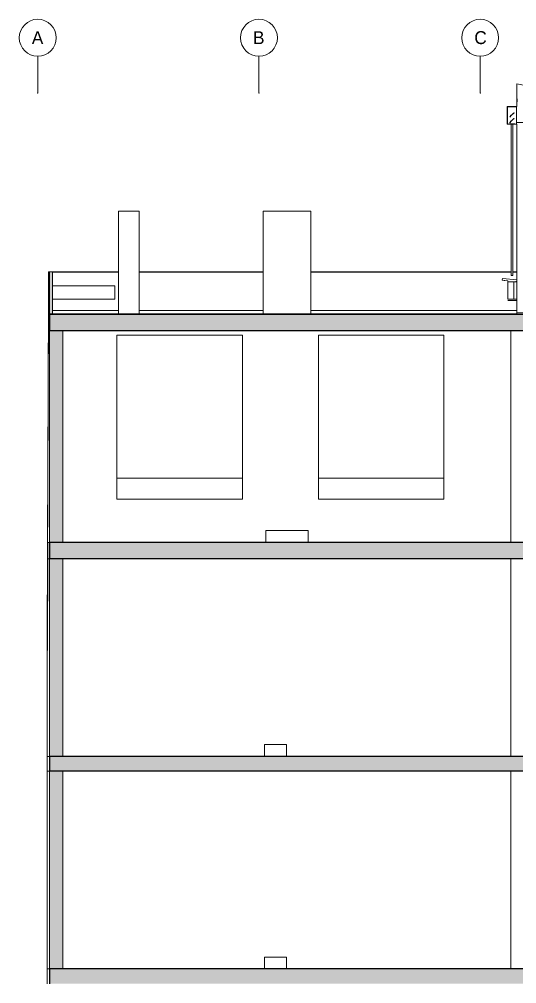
# Model space of a CAD drawing. Header units: metres. Extents: x -0.3 to 19.2, y -7 to 21.5.
# Drawn here: x -0.25 to 6.49, y 8.43 to 21.5 of the extents above; entities that cross this region are included whole.
import ezdxf

# ---------------------------------------------------------------- set-up
doc = ezdxf.new("R2010")
doc.units = ezdxf.units.M
doc.header["$MEASUREMENT"] = 0
doc.linetypes.add('Raster', pattern=[0.004, 0.002, -0.001, 0, -0.001])
for name, color, linetype in [('C_Schnitt C RB_1_000 Achsraster', 7, 'Continuous'), ('C_Schnitt C RB_1_110 Wand Aussen', 7, 'Continuous'), ('C_Schnitt C RB_1_112 Wand Aussen - Schachtwände', 7, 'Continuous'), ('C_Schnitt C RB_1_120 Wand Innen tragend', 7, 'Continuous'), ('C_Schnitt C RB_1_140 Brüstung', 7, 'Continuous'), ('C_Schnitt C RB_1_210 Decke', 7, 'Continuous'), ('C_Schnitt C RB_1_270 Deckendurchbruchsymbol', 7, 'Continuous'), ('C_Schnitt C RB_1_310 Dachkonstruktion massiv', 7, 'Continuous')]:
    doc.layers.add(name, color=color, linetype=linetype)
doc.styles.add('ERSTELLTER_STIL_1', font='')
doc.styles.get('ERSTELLTER_STIL_1').set_extended_font_data('Eurostile')

msp = doc.modelspace()

# ---------------------------------------------------------------- hatches: boundary and pattern name
at = {"layer": 'C_Schnitt C RB_1_110 Wand Aussen', "linetype": 'Continuous', "lineweight": 0, "true_color": 0x000000}
for points in [[(0.159, 14.41), (0.339, 14.41), (0.339, 17.28), (0.159, 17.28)], [(0.339, 11.51), (0.339, 14.19), (0.159, 14.19), (0.159, 11.51)], [(0.339, 11.31), (0.159, 11.31), (0.159, 8.63), (0.339, 8.63)]]:
    msp.add_hatch(color=18, dxfattribs=at).paths.add_polyline_path(points)
at = {"layer": 'C_Schnitt C RB_1_140 Brüstung', "linetype": 'Continuous', "lineweight": 0, "true_color": 0x000000}
msp.add_hatch(color=18, dxfattribs=at).paths.add_polyline_path([(0.199, 18.074), (0.159, 18.077), (0.159, 17.51), (0.199, 17.51), (0.199, 17.69), (0.199, 17.705), (0.199, 18.073)])
at = {"layer": 'C_Schnitt C RB_1_210 Decke', "linetype": 'Continuous', "lineweight": 0, "true_color": 0x000000}
for points in [[(0.159, 17.28), (8.175, 17.28), (8.175, 17.5), (7.989, 17.5), (7.882, 17.5), (0.159, 17.5)], [(0.159, 14.19), (7.9, 14.19), (7.9, 14.385), (7.79, 14.385), (7.79, 14.41), (0.159, 14.41)], [(0.159, 11.51), (0.159, 11.31), (7.94, 11.31), (7.94, 11.505), (7.79, 11.505), (7.79, 11.51)], [(0.159, 8.43), (7.94, 8.43), (7.94, 8.625), (7.79, 8.625), (7.79, 8.63), (0.159, 8.63)]]:
    msp.add_hatch(color=18, dxfattribs=at).paths.add_polyline_path(points)

# ---------------------------------------------------------------- linework, layer by layer
at = {"layer": 'C_Schnitt C RB_1_000 Achsraster', "color": 5, "linetype": 'Raster', "lineweight": 0, "ltscale": 1000}
for p, q in [((0, 20.5), (0, 21)), ((3, 20.5), (3, 21)), ((6, 20.5), (6, 21))]:
    msp.add_line(p, q, dxfattribs=at)
at = {"layer": 'C_Schnitt C RB_1_000 Achsraster', "color": 5, "linetype": 'Continuous', "lineweight": 0, "ltscale": 1000}
for centre in [(0, 21.25), (3, 21.25), (6, 21.25)]:
    msp.add_circle(centre, 0.25, dxfattribs=at)
at = {"layer": 'C_Schnitt C RB_1_000 Achsraster', "color": 5, "linetype": 'Raster', "lineweight": 0, "ltscale": 1000}
for p in [(0, 20.5), (0, 20.5), (3, 20.5), (3, 20.5), (6, 20.5), (6, 20.5)]:
    msp.add_point(p, dxfattribs=at)
at = {"layer": 'C_Schnitt C RB_1_110 Wand Aussen', "color": 7, "linetype": 'Continuous', "lineweight": 13, "ltscale": 1000}
for p, q in [((6.365, 20.32), (6.365, 20.08)), ((6.495, 20.32), (6.365, 20.32)), ((6.37, 20.315), (6.37, 20.08)), ((6.49, 20.315), (6.37, 20.315)), ((6.49, 20.315), (6.49, 20.08)), ((6.495, 20.38), (6.495, 20.32)), ((6.401, 20.175), (6.403, 20.173)), ((6.457, 20.232), (6.459, 20.229)), ((6.457, 20.156), (6.459, 20.154)), ((6.37, 20.08), (6.365, 20.08)), ((6.39, 20.08), (6.37, 20.08)), ((6.39, 20.081), (6.39, 20.08)), ((6.391, 20.081), (6.39, 20.081)), ((6.47, 20.08), (6.39, 20.08)), ((6.391, 20.085), (6.391, 20.081)), ((6.468, 20.085), (6.391, 20.085)), ((6.401, 20.1), (6.403, 20.097)), ((6.418, 18.03), (6.418, 20.08)), ((6.443, 18.03), (6.443, 20.08)), ((6.468, 20.085), (6.468, 20.081)), ((6.47, 20.081), (6.468, 20.081)), ((6.47, 20.081), (6.47, 20.08)), ((6.49, 20.08), (6.47, 20.08)), ((6.495, 20.08), (6.49, 20.08)), ((6.585, 20.1), (6.495, 20.1)), ((6.495, 20.08), (6.495, 20.01)), ((6.495, 20.01), (6.495, 18.04)), ((6.495, 18.04), (6.495, 17.5)), ((6.418, 18.03), (6.443, 18.03)), ((6.585, 17.52), (6.495, 17.52))]:
    msp.add_line(p, q, dxfattribs=at)
at = {"layer": 'C_Schnitt C RB_1_110 Wand Aussen', "color": 7, "linetype": 'Continuous', "lineweight": 18, "ltscale": 1000}
for p, q in [((6.455, 17.94), (6.455, 17.705)), ((6.495, 17.94), (6.455, 17.94)), ((0.145, 17.5), (0.134, 14.41)), ((0.145, 17.5), (0.146, 17.5)), ((0.159, 17.28), (0.147, 17.28)), ((0.159, 17.28), (0.159, 14.41)), ((0.339, 17.28), (0.339, 14.41)), ((0.134, 14.41), (0.134, 14.41)), ((0.147, 14.41), (0.159, 14.41)), ((0.135, 14.19), (0.131, 13.032)), ((0.159, 14.19), (0.147, 14.19)), ((0.159, 14.19), (0.159, 11.51)), ((0.339, 14.19), (0.339, 11.51)), ((0.13, 13.474), (0.13, 13.41)), ((0.131, 13.474), (0.13, 13.474)), ((0.13, 13.474), (0.13, 13.41)), ((0.13, 13.41), (0.13, 13.41)), ((0.131, 13.032), (0.13, 12.852)), ((0.13, 11.51), (0.13, 12.852)), ((0.147, 11.51), (0.159, 11.51)), ((0.13, 8.63), (0.13, 11.31)), ((0.159, 11.31), (0.131, 11.31)), ((0.159, 11.31), (0.159, 8.63)), ((0.339, 11.31), (0.339, 8.63)), ((0.131, 8.63), (0.159, 8.63))]:
    msp.add_line(p, q, dxfattribs=at)
at = {"layer": 'C_Schnitt C RB_1_110 Wand Aussen', "color": 7, "linetype": 'Continuous', "lineweight": 13, "ltscale": 1000, "flags": 128}
for points in [[(6.457, 20.232), (6.436, 20.215), (6.417, 20.196), (6.401, 20.175)], [(6.457, 20.156), (6.436, 20.139), (6.417, 20.121), (6.401, 20.1)], [(6.459, 20.229), (6.438, 20.213), (6.42, 20.194), (6.403, 20.173)], [(6.459, 20.154), (6.438, 20.137), (6.42, 20.118), (6.403, 20.097)]]:
    msp.add_lwpolyline(points, dxfattribs=at)
at = {"layer": 'C_Schnitt C RB_1_110 Wand Aussen', "color": 7, "linetype": 'Continuous', "lineweight": 18, "ltscale": 1000}
msp.add_point((0.13, 13.41), dxfattribs=at)
at = {"layer": 'C_Schnitt C RB_1_112 Wand Aussen - Schachtwände', "color": 7, "linetype": 'Continuous', "lineweight": 18, "ltscale": 1000}
for p, q in [((1.095, 18.9), (1.135, 18.9)), ((1.095, 17.51), (1.095, 18.9)), ((1.135, 18.9), (1.375, 18.9)), ((1.375, 17.51), (1.375, 18.9)), ((3.055, 18.9), (3.095, 18.9)), ((3.055, 17.51), (3.055, 18.9)), ((3.095, 18.9), (3.705, 18.9)), ((3.705, 17.51), (3.705, 18.9)), ((1.135, 17.51), (1.095, 17.51)), ((1.375, 17.51), (1.135, 17.51)), ((3.095, 17.51), (3.055, 17.51)), ((3.705, 17.51), (3.095, 17.51))]:
    msp.add_line(p, q, dxfattribs=at)
at = {"layer": 'C_Schnitt C RB_1_120 Wand Innen tragend', "color": 7, "linetype": 'Continuous', "lineweight": 18, "ltscale": 1000}
for p, q in [((6.415, 14.41), (6.415, 17.28)), ((6.415, 11.51), (6.415, 14.19)), ((6.415, 8.63), (6.415, 11.31))]:
    msp.add_line(p, q, dxfattribs=at)
at = {"layer": 'C_Schnitt C RB_1_140 Brüstung', "color": 7, "linetype": 'Continuous', "lineweight": 18, "ltscale": 1000}
for p, q in [((0.147, 18.077), (0.147, 17.944)), ((0.147, 18.077), (0.159, 18.077)), ((0.147, 18.077), (0.147, 18.077)), ((0.147, 18.077), (0.147, 18.077)), ((1.047, 18.077), (0.159, 18.077)), ((1.047, 18.074), (0.199, 18.074)), ((1.095, 18.077), (1.047, 18.077)), ((1.095, 18.074), (1.047, 18.074)), ((3.055, 18.077), (1.375, 18.077)), ((3.055, 18.074), (1.375, 18.074)), ((6.418, 18.077), (3.705, 18.077)), ((6.418, 18.074), (3.705, 18.074)), ((6.495, 18.077), (6.443, 18.077)), ((6.495, 18.074), (6.443, 18.074)), ((0.147, 17.944), (0.147, 17.848)), ((6.298, 17.965), (6.3, 17.988)), ((6.298, 17.964), (6.298, 17.965)), ((6.298, 17.964), (6.325, 17.961)), ((6.3, 17.988), (6.495, 17.971)), ((6.325, 17.961), (6.335, 17.961)), ((6.375, 17.957), (6.335, 17.961)), ((6.375, 17.955), (6.375, 17.957)), ((6.375, 17.95), (6.375, 17.955)), ((6.375, 17.955), (6.375, 17.955)), ((6.375, 17.955), (6.375, 17.955)), ((6.375, 17.944), (6.375, 17.95)), ((6.375, 17.94), (6.375, 17.944)), ((6.375, 17.944), (6.375, 17.944)), ((6.375, 17.943), (6.395, 17.943)), ((6.375, 17.94), (6.395, 17.94)), ((6.375, 17.937), (6.375, 17.94)), ((6.375, 17.94), (6.375, 17.94)), ((6.375, 17.936), (6.375, 17.937)), ((6.375, 17.935), (6.375, 17.936)), ((6.375, 17.928), (6.375, 17.935)), ((6.375, 17.923), (6.375, 17.928)), ((6.375, 17.913), (6.375, 17.923)), ((6.375, 17.908), (6.375, 17.913)), ((6.375, 17.905), (6.375, 17.908)), ((6.395, 17.943), (6.495, 17.943)), ((6.395, 17.94), (6.455, 17.94)), ((6.495, 17.947), (6.482, 17.948)), ((6.495, 17.948), (6.482, 17.948)), ((0.147, 17.705), (0.147, 17.848)), ((1.047, 17.89), (0.199, 17.89)), ((1.047, 17.705), (1.047, 17.89)), ((1.047, 17.89), (1.047, 17.706)), ((6.375, 17.89), (6.375, 17.905)), ((6.375, 17.706), (6.375, 17.89)), ((0.147, 17.69), (0.147, 17.705)), ((0.147, 17.689), (0.147, 17.69)), ((0.199, 17.705), (1.047, 17.705)), ((1.047, 17.705), (1.047, 17.706)), ((6.375, 17.705), (6.375, 17.706)), ((6.395, 17.705), (6.375, 17.705)), ((6.375, 17.69), (6.395, 17.69)), ((6.375, 17.69), (6.395, 17.69)), ((6.395, 17.705), (6.495, 17.705)), ((6.495, 17.69), (6.395, 17.69)), ((6.395, 17.69), (6.495, 17.69)), ((0.148, 17.51), (0.159, 17.51)), ((1.047, 17.51), (0.199, 17.51)), ((1.095, 17.51), (1.047, 17.51)), ((3.055, 17.51), (1.375, 17.51)), ((6.495, 17.51), (3.705, 17.51))]:
    msp.add_line(p, q, dxfattribs=at)
at = {"layer": 'C_Schnitt C RB_1_140 Brüstung', "color": 7, "linetype": 'Continuous', "lineweight": 13, "ltscale": 1000}
for p, q in [((0.159, 18.077), (0.159, 17.51)), ((0.199, 18.074), (0.199, 18.073)), ((0.199, 17.69), (0.199, 17.51)), ((0.199, 17.51), (0.159, 17.51))]:
    msp.add_line(p, q, dxfattribs=at)
at = {"layer": 'C_Schnitt C RB_1_140 Brüstung', "color": 7, "linetype": 'Continuous', "lineweight": 13, "ltscale": 1000, "flags": 128}
msp.add_lwpolyline([(0.199, 18.073), (0.199, 17.705), (0.199, 17.69)], dxfattribs=at)
at = {"layer": 'C_Schnitt C RB_1_210 Decke', "color": 7, "linetype": 'Continuous', "lineweight": 18, "ltscale": 1000}
for q in [(6.495, 20.422), (7.958, 20.326)]:
    msp.add_line((6.495, 20.626), q, dxfattribs=at)
at = {"layer": 'C_Schnitt C RB_1_210 Decke', "color": 7, "linetype": 'Continuous', "lineweight": 25, "ltscale": 1000}
for p, q in [((6.495, 20.422), (6.495, 20.38)), ((0.159, 17.5), (0.159, 17.28)), ((0.339, 17.28), (0.159, 17.28)), ((6.655, 17.28), (0.339, 17.28)), ((0.159, 14.41), (0.159, 14.19)), ((0.339, 14.41), (0.159, 14.41)), ((6.655, 14.41), (0.339, 14.41)), ((0.339, 14.19), (0.159, 14.19)), ((6.655, 14.19), (0.339, 14.19)), ((0.159, 11.51), (0.159, 11.31)), ((0.339, 11.51), (0.159, 11.51)), ((0.339, 11.31), (0.159, 11.31)), ((6.655, 11.31), (0.339, 11.31)), ((0.159, 8.63), (0.159, 8.43)), ((0.339, 8.63), (0.159, 8.63))]:
    msp.add_line(p, q, dxfattribs=at)
at = {"layer": 'C_Schnitt C RB_1_210 Decke', "color": 7, "linetype": 'Continuous', "lineweight": 13, "ltscale": 1000}
for p, q in [((0.148, 17.5), (0.159, 17.5)), ((0.147, 17.28), (0.147, 17.28)), ((0.136, 14.41), (0.135, 14.19)), ((0.136, 14.41), (0.147, 14.41)), ((0.147, 14.19), (0.135, 14.19)), ((0.13, 8.63), (0.131, 8.63)), ((0.13, 8.43), (0.13, 8.63))]:
    msp.add_line(p, q, dxfattribs=at)
at = {"layer": 'C_Schnitt C RB_1_210 Decke', "color": 255, "linetype": 'Continuous', "lineweight": 13, "ltscale": 1000}
for p, q in [((0.13, 11.51), (0.147, 11.51)), ((0.13, 11.31), (0.13, 11.51)), ((0.13, 11.31), (0.131, 11.31))]:
    msp.add_line(p, q, dxfattribs=at)
at = {"layer": 'C_Schnitt C RB_1_210 Decke', "color": 7, "linetype": 'Continuous', "lineweight": 25, "ltscale": 1000, "flags": 128}
for points in [[(8.175, 17.5), (7.989, 17.5), (7.882, 17.5), (6.585, 17.5), (6.495, 17.5), (0.159, 17.5)], [(7.95, 11.51), (6.835, 11.51), (6.585, 11.51), (0.339, 11.51)], [(7.95, 8.63), (6.835, 8.63), (6.585, 8.63), (0.339, 8.63)]]:
    msp.add_lwpolyline(points, dxfattribs=at)
at = {"layer": 'C_Schnitt C RB_1_270 Deckendurchbruchsymbol', "color": 7, "linetype": 'Continuous', "lineweight": 13, "ltscale": 1000}
for p, q in [((1.135, 17.5), (1.135, 17.51)), ((1.335, 17.5), (1.335, 17.51)), ((3.095, 17.5), (3.095, 17.51)), ((3.665, 17.5), (3.665, 17.51)), ((3.095, 14.57), (3.665, 14.57)), ((3.095, 14.41), (3.095, 14.57)), ((3.665, 14.41), (3.665, 14.57)), ((3.075, 11.67), (3.375, 11.67)), ((3.075, 11.51), (3.075, 11.67)), ((3.375, 11.51), (3.375, 11.67)), ((3.075, 8.79), (3.375, 8.79)), ((3.075, 8.63), (3.075, 8.79)), ((3.375, 8.63), (3.375, 8.79))]:
    msp.add_line(p, q, dxfattribs=at)
at = {"layer": 'C_Schnitt C RB_1_310 Dachkonstruktion massiv', "color": 7, "linetype": 'Continuous', "lineweight": 18, "ltscale": 1000}
for p, q in [((0.146, 17.689), (0.13, 13.135)), ((0.146, 17.689), (0.146, 17.547)), ((0.147, 17.689), (0.146, 17.689)), ((0.146, 17.547), (0.129, 12.852)), ((0.148, 17.547), (0.146, 17.547)), ((0.199, 17.553), (1.095, 17.553)), ((1.375, 17.553), (3.055, 17.553)), ((3.705, 17.553), (6.495, 17.553)), ((0.147, 17.28), (0.148, 17.5)), ((0.188, 17.51), (0.188, 17.51)), ((0.188, 17.5), (0.188, 17.51)), ((0.192, 17.51), (0.188, 17.51)), ((1.047, 17.51), (0.199, 17.51)), ((1.095, 17.51), (1.047, 17.51)), ((3.055, 17.51), (1.375, 17.51)), ((6.495, 17.51), (3.705, 17.51)), ((1.075, 14.997), (1.075, 17.221)), ((1.075, 17.221), (2.775, 17.221)), ((2.775, 17.221), (2.775, 14.997)), ((3.805, 14.997), (3.805, 17.221)), ((3.805, 17.221), (5.505, 17.221)), ((5.505, 17.221), (5.505, 14.997)), ((1.075, 15.28), (2.775, 15.28)), ((3.805, 15.28), (5.505, 15.28)), ((2.775, 14.997), (1.075, 14.997)), ((5.505, 14.997), (3.805, 14.997)), ((0.129, 12.852), (0.13, 13.135)), ((0.129, 12.852), (0.13, 12.852))]:
    msp.add_line(p, q, dxfattribs=at)

# ---------------------------------------------------------------- texts
at = {"layer": 'C_Schnitt C RB_1_000 Achsraster', "color": 5, "linetype": 'Continuous', "lineweight": 0, "char_height": 0.175, "attachment_point": 1, "style": 'ERSTELLTER_STIL_1'}
for s, insert in [('\\A1;{\\pql;\\pt0;\\fEurostile|b0|i0|c0|p0;\\W1.000000;A}', (-0.08, 21.338)), ('\\A1;{\\pql;\\pt0;\\fEurostile|b0|i0|c0|p0;\\W1.000000;B}', (2.919, 21.338)), ('\\A1;{\\pql;\\pt0;\\fEurostile|b0|i0|c0|p0;\\W1.000000;C}', (5.92, 21.339))]:
    msp.add_mtext(s, dxfattribs=dict(at, insert=insert))

doc.saveas('drawing.dxf')
